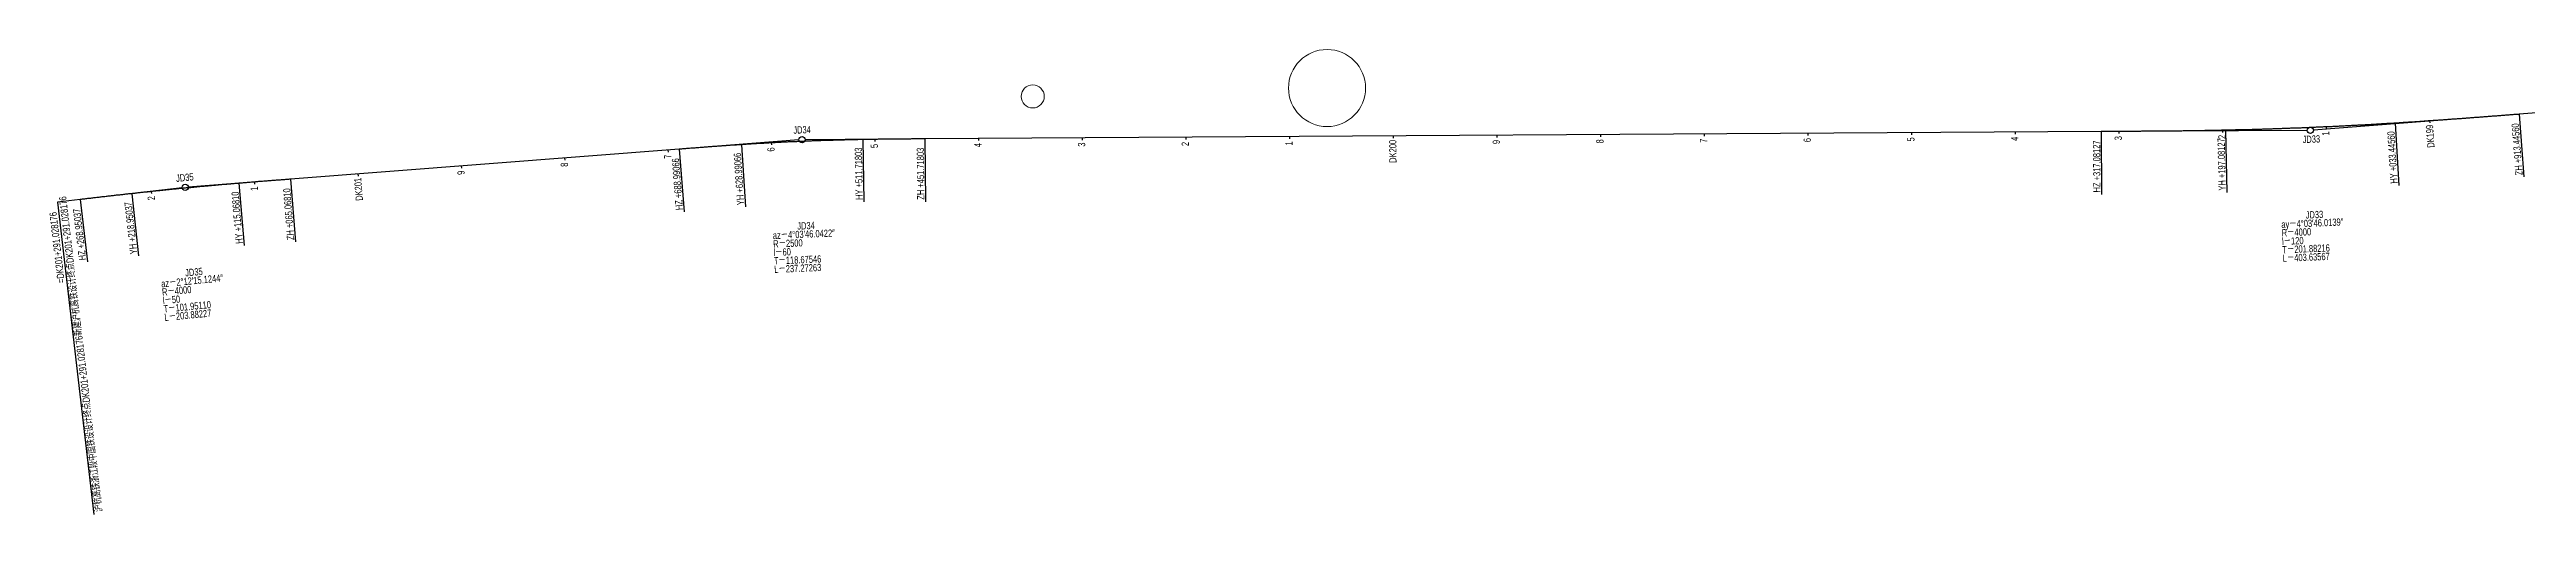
# Model space of a CAD drawing. Header units: millimetres. Extents: x 497834 to 621495, y 3353175 to 3430424.
# Drawn here: x 497834 to 500223, y 3353175 to 3353624 of the extents above; entities that cross this region are included whole.
import ezdxf

# ---------------------------------------------------------------- set-up
doc = ezdxf.new("R2010")
doc.units = ezdxf.units.MM
for name, color, linetype in [('dl6', 7, 'Continuous'), ('房屋圆', 7, 'Continuous'), ('沪乍杭打线-0.0-200.8段-施工系转设计系成果-2000坐标系-左线_中线_交点', 7, 'Continuous'), ('沪乍杭打线-0.0-200.8段-施工系转设计系成果-2000坐标系-左线_五大桩', 7, 'Continuous'), ('沪乍杭打线-0.0-200.8段-施工系转设计系成果-2000坐标系-左线_断链', 7, 'Continuous'), ('沪乍杭打线-0.0-200.8段-施工系转设计系成果-2000坐标系-左线_曲线资料', 7, 'Continuous'), ('沪乍杭打线-0.0-200.8段-施工系转设计系成果-2000坐标系-左线_里程', 7, 'Continuous')]:
    doc.layers.add(name, color=color, linetype=linetype)
doc.styles.add('PM_DL', font='slromans.shx', dxfattribs={"width": 0.75, "bigfont": 'hztxt.shx'})
doc.styles.add('PM_LC', font='slromans.shx', dxfattribs={"width": 0.75, "bigfont": 'hztxt.shx'})
doc.styles.add('PM_QX', font='slromans.shx', dxfattribs={"width": 0.75, "bigfont": 'hztxt.shx'})

msp = doc.modelspace()

# ---------------------------------------------------------------- linework, layer by layer
at = {"layer": 'dl6', "color": 3, "linetype": 'Continuous', "ltscale": 2, "flags": 128}
msp.add_lwpolyline([(500916.8, 3353615.6), (500216.1, 3353561.5), (500215.1, 3353561.4), (500214.1, 3353561.3), (500213.1, 3353561.3), (500212.1, 3353561.2), (500211.1, 3353561.1), (500210.1, 3353561), (500209.1, 3353561), (500208.1, 3353560.9), (500207.1, 3353560.8), (500206.1, 3353560.7), (500205.1, 3353560.7), (500204.1, 3353560.6), (500203.1, 3353560.5), (500202.1, 3353560.4), (500201.1, 3353560.3), (500200.1, 3353560.3), (500199.2, 3353560.2), (500198.2, 3353560.1), (500197.2, 3353560), (500196.2, 3353560), (500195.2, 3353559.9), (500194.2, 3353559.8), (500193.2, 3353559.7), (500192.2, 3353559.7), (500191.2, 3353559.6), (500190.2, 3353559.5), (500189.2, 3353559.4), (500188.2, 3353559.3), (500187.2, 3353559.3), (500186.2, 3353559.2), (500185.2, 3353559.1), (500184.2, 3353559), (500183.2, 3353559), (500182.2, 3353558.9), (500181.2, 3353558.8), (500180.2, 3353558.7), (500179.2, 3353558.7), (500178.2, 3353558.6), (500177.2, 3353558.5), (500176.2, 3353558.4), (500175.2, 3353558.4), (500174.2, 3353558.3), (500173.2, 3353558.2), (500172.2, 3353558.1), (500171.2, 3353558.1), (500170.2, 3353558), (500169.2, 3353557.9), (500168.2, 3353557.8), (500167.2, 3353557.8), (500166.2, 3353557.7), (500165.2, 3353557.6), (500164.3, 3353557.5), (500163.3, 3353557.5), (500162.3, 3353557.4), (500161.3, 3353557.3), (500160.3, 3353557.2), (500159.3, 3353557.2), (500158.3, 3353557.1), (500157.3, 3353557), (500156.3, 3353557), (500155.3, 3353556.9), (500154.3, 3353556.8), (500153.3, 3353556.7), (500152.3, 3353556.7), (500151.3, 3353556.6), (500150.3, 3353556.5), (500149.3, 3353556.4), (500148.3, 3353556.4), (500147.3, 3353556.3), (500146.3, 3353556.2), (500145.3, 3353556.2), (500144.3, 3353556.1), (500143.3, 3353556), (500142.3, 3353555.9), (500141.3, 3353555.9), (500140.3, 3353555.8), (500139.3, 3353555.7), (500138.3, 3353555.7), (500137.3, 3353555.6), (500136.3, 3353555.5), (500135.3, 3353555.4), (500134.3, 3353555.4), (500133.3, 3353555.3), (500132.3, 3353555.2), (500131.3, 3353555.2), (500130.3, 3353555.1), (500129.3, 3353555), (500128.3, 3353555), (500127.3, 3353554.9), (500126.3, 3353554.8), (500125.4, 3353554.7), (500124.4, 3353554.7), (500123.4, 3353554.6), (500122.4, 3353554.5), (500121.4, 3353554.5), (500120.4, 3353554.4), (500119.4, 3353554.3), (500118.4, 3353554.3), (500117.4, 3353554.2), (500116.4, 3353554.1), (500115.4, 3353554.1), (500114.4, 3353554), (500113.4, 3353553.9), (500112.4, 3353553.9), (500111.4, 3353553.8), (500110.4, 3353553.7), (500109.4, 3353553.7), (500108.4, 3353553.6), (500107.4, 3353553.5), (500106.4, 3353553.5), (500105.4, 3353553.4), (500104.4, 3353553.4), (500103.4, 3353553.3), (500102.4, 3353553.2), (500101.4, 3353553.2), (500100.4, 3353553.1), (500099.4, 3353553), (500098.4, 3353553), (500097.4, 3353552.9), (500096.4, 3353552.9, -0.010228), (500095.4, 3353552.8), (500094.4, 3353552.7), (500093.4, 3353552.6), (500092.4, 3353552.6), (500091.4, 3353552.5), (500091.4, 3353552.5), (500090.4, 3353552.5), (500089.4, 3353552.4), (500088.4, 3353552.4), (500087.4, 3353552.3), (500086.4, 3353552.2), (500086.4, 3353552.2), (500085.4, 3353552.2), (500084.4, 3353552.1), (500083.4, 3353552.1), (500082.4, 3353552), (500081.4, 3353551.9), (500081.4, 3353551.9), (500080.4, 3353551.9), (500079.4, 3353551.8), (500078.4, 3353551.8), (500077.4, 3353551.7), (500076.4, 3353551.7), (500076.4, 3353551.7), (500075.5, 3353551.6), (500074.5, 3353551.5), (500073.5, 3353551.5), (500072.5, 3353551.4), (500071.5, 3353551.4), (500071.5, 3353551.4), (500070.5, 3353551.3), (500069.5, 3353551.3), (500068.5, 3353551.2), (500067.5, 3353551.2), (500066.5, 3353551.1), (500066.5, 3353551.1), (500065.5, 3353551), (500064.5, 3353551), (500063.5, 3353550.9), (500062.5, 3353550.9), (500061.5, 3353550.8), (500061.5, 3353550.8), (500060.5, 3353550.8), (500059.5, 3353550.7), (500058.5, 3353550.7), (500057.5, 3353550.6), (500056.5, 3353550.6), (500056.5, 3353550.6), (500055.5, 3353550.5), (500054.5, 3353550.5), (500053.5, 3353550.4), (500052.5, 3353550.4), (500051.5, 3353550.3), (500051.5, 3353550.3), (500050.5, 3353550.3), (500049.5, 3353550.2), (500048.5, 3353550.2), (500047.5, 3353550.1), (500046.5, 3353550.1), (500046.5, 3353550.1), (500045.5, 3353550), (500044.5, 3353550), (500043.5, 3353549.9), (500042.5, 3353549.9), (500041.5, 3353549.8), (500041.5, 3353549.8), (500040.5, 3353549.8), (500039.5, 3353549.7), (500038.5, 3353549.7), (500037.5, 3353549.6), (500036.5, 3353549.6), (500036.5, 3353549.6), (500035.5, 3353549.5), (500034.5, 3353549.5), (500033.5, 3353549.4), (500032.5, 3353549.4), (500031.5, 3353549.3), (500031.5, 3353549.3), (500030.5, 3353549.3), (500029.5, 3353549.3), (500028.5, 3353549.2), (500027.5, 3353549.2), (500026.5, 3353549.1), (500026.5, 3353549.1), (500025.5, 3353549.1), (500024.5, 3353549), (500023.5, 3353549), (500022.5, 3353548.9), (500021.5, 3353548.9), (500021.5, 3353548.9), (500020.5, 3353548.9), (500019.5, 3353548.8), (500018.5, 3353548.8), (500017.5, 3353548.7), (500016.5, 3353548.7), (500016.5, 3353548.7), (500015.5, 3353548.6), (500014.5, 3353548.6), (500013.5, 3353548.6), (500012.5, 3353548.5), (500011.5, 3353548.5), (500011.5, 3353548.5), (500010.5, 3353548.4), (500009.5, 3353548.4), (500008.5, 3353548.4), (500007.5, 3353548.3), (500006.5, 3353548.3), (500006.5, 3353548.3), (500005.5, 3353548.2), (500004.5, 3353548.2), (500003.5, 3353548.2), (500002.5, 3353548.1), (500001.5, 3353548.1), (500001.5, 3353548.1), (500000.5, 3353548), (499999.5, 3353548), (499998.5, 3353548), (499997.5, 3353547.9), (499996.5, 3353547.9), (499996.5, 3353547.9), (499995.5, 3353547.9), (499994.5, 3353547.8), (499993.5, 3353547.8), (499992.5, 3353547.7), (499991.5, 3353547.7), (499991.5, 3353547.7), (499990.5, 3353547.7), (499989.5, 3353547.6), (499988.5, 3353547.6), (499987.5, 3353547.6), (499986.5, 3353547.5), (499986.5, 3353547.5), (499985.5, 3353547.5), (499984.5, 3353547.5), (499983.5, 3353547.4), (499982.5, 3353547.4), (499981.5, 3353547.4), (499981.5, 3353547.4), (499980.5, 3353547.3), (499979.6, 3353547.3), (499978.6, 3353547.3), (499977.6, 3353547.2), (499976.6, 3353547.2), (499976.6, 3353547.2), (499975.6, 3353547.2), (499974.6, 3353547.1), (499973.6, 3353547.1), (499972.6, 3353547.1), (499971.6, 3353547), (499971.6, 3353547), (499970.6, 3353547), (499969.6, 3353547), (499968.6, 3353547), (499967.6, 3353546.9), (499966.6, 3353546.9), (499966.6, 3353546.9), (499965.6, 3353546.9), (499964.6, 3353546.8), (499963.6, 3353546.8), (499962.6, 3353546.8), (499961.6, 3353546.7), (499961.6, 3353546.7), (499960.6, 3353546.7), (499959.6, 3353546.7), (499958.6, 3353546.7), (499957.6, 3353546.6), (499956.6, 3353546.6), (499956.6, 3353546.6), (499955.6, 3353546.6), (499954.6, 3353546.6), (499953.6, 3353546.5), (499952.6, 3353546.5), (499951.6, 3353546.5), (499951.6, 3353546.5), (499950.6, 3353546.4), (499949.6, 3353546.4), (499948.6, 3353546.4), (499947.6, 3353546.4), (499946.6, 3353546.3), (499946.6, 3353546.3), (499945.6, 3353546.3), (499944.6, 3353546.3), (499943.6, 3353546.3), (499942.6, 3353546.3), (499941.6, 3353546.2), (499941.6, 3353546.2), (499940.6, 3353546.2), (499939.6, 3353546.2), (499938.6, 3353546.2), (499937.6, 3353546.1), (499936.6, 3353546.1), (499936.6, 3353546.1), (499935.6, 3353546.1), (499934.6, 3353546.1), (499933.6, 3353546), (499932.9, 3353546), (499931.9, 3353546), (499930.9, 3353546), (499929.9, 3353546), (499928.9, 3353546), (499927.9, 3353545.9), (499926.9, 3353545.9), (499925.9, 3353545.9), (499924.9, 3353545.9), (499923.9, 3353545.9), (499922.9, 3353545.8), (499921.9, 3353545.8), (499920.9, 3353545.8), (499919.9, 3353545.8), (499918.9, 3353545.8), (499917.9, 3353545.7), (499916.9, 3353545.7), (499915.9, 3353545.7), (499914.9, 3353545.7), (499913.9, 3353545.7), (499912.9, 3353545.7), (499911.9, 3353545.6), (499910.9, 3353545.6), (499909.9, 3353545.6), (499908.9, 3353545.6), (499907.9, 3353545.6), (499906.9, 3353545.6), (499905.9, 3353545.5), (499904.9, 3353545.5), (499903.9, 3353545.5), (499902.9, 3353545.5), (499901.9, 3353545.5), (499900.9, 3353545.5), (499899.9, 3353545.5), (499898.9, 3353545.4), (499897.9, 3353545.4), (499896.9, 3353545.4), (499895.9, 3353545.4), (499894.9, 3353545.4), (499893.9, 3353545.4), (499892.9, 3353545.4), (499891.9, 3353545.4), (499890.9, 3353545.3), (499889.9, 3353545.3), (499888.9, 3353545.3), (499887.9, 3353545.3), (499886.9, 3353545.3), (499885.9, 3353545.3), (499884.9, 3353545.3), (499883.9, 3353545.3), (499882.9, 3353545.2), (499881.9, 3353545.2), (499880.9, 3353545.2), (499879.9, 3353545.2), (499878.9, 3353545.2), (499877.9, 3353545.2), (499876.9, 3353545.2), (499875.9, 3353545.2), (499874.9, 3353545.2), (499873.9, 3353545.1), (499872.9, 3353545.1), (499871.9, 3353545.1), (499870.9, 3353545.1), (499869.9, 3353545.1), (499868.9, 3353545.1), (499867.9, 3353545.1), (499866.9, 3353545.1), (499865.9, 3353545.1), (499864.9, 3353545.1), (499863.9, 3353545.1), (499862.9, 3353545), (499861.9, 3353545), (499860.9, 3353545), (499859.9, 3353545), (499858.9, 3353545), (499857.9, 3353545), (499856.9, 3353545), (499855.9, 3353545), (499854.9, 3353545), (499853.9, 3353545), (499852.9, 3353545), (499851.9, 3353545), (499850.9, 3353544.9), (499849.9, 3353544.9), (499848.9, 3353544.9), (499847.9, 3353544.9), (499846.9, 3353544.9), (499845.9, 3353544.9), (499844.9, 3353544.9), (499843.9, 3353544.9), (499842.9, 3353544.9), (499841.9, 3353544.9), (499840.9, 3353544.9), (499839.9, 3353544.9), (499838.9, 3353544.9), (499837.9, 3353544.9), (499836.9, 3353544.8), (499835.9, 3353544.8), (499834.9, 3353544.8), (499833.9, 3353544.8), (499832.9, 3353544.8), (499831.9, 3353544.8), (499830.9, 3353544.8), (499829.9, 3353544.8), (499828.9, 3353544.8), (499827.9, 3353544.8), (499826.9, 3353544.8), (499825.9, 3353544.8), (499824.9, 3353544.8), (499823.9, 3353544.8), (499822.9, 3353544.8), (499821.9, 3353544.7), (499820.9, 3353544.7), (499819.9, 3353544.7), (499818.9, 3353544.7), (499817.9, 3353544.7), (499816.9, 3353544.7), (499815.9, 3353544.7), (499814.9, 3353544.7), (499813.9, 3353544.7), (499812.9, 3353544.7), (498678.3, 3353537.6), (498677.3, 3353537.6), (498676.3, 3353537.6), (498675.3, 3353537.6), (498674.3, 3353537.6), (498673.3, 3353537.6), (498672.3, 3353537.6), (498671.3, 3353537.6), (498670.3, 3353537.6), (498669.3, 3353537.6), (498668.3, 3353537.6), (498667.3, 3353537.6), (498666.3, 3353537.6), (498665.3, 3353537.6), (498664.3, 3353537.5), (498663.3, 3353537.5), (498662.3, 3353537.5), (498661.3, 3353537.5), (498660.3, 3353537.5), (498659.3, 3353537.5), (498658.3, 3353537.5), (498657.3, 3353537.5), (498656.3, 3353537.5), (498655.3, 3353537.5), (498654.3, 3353537.5), (498653.3, 3353537.5), (498652.3, 3353537.5), (498651.3, 3353537.4), (498650.3, 3353537.4), (498649.3, 3353537.4), (498648.3, 3353537.4), (498647.3, 3353537.4), (498646.3, 3353537.4), (498645.3, 3353537.4), (498644.3, 3353537.4), (498643.3, 3353537.4), (498642.3, 3353537.4), (498641.3, 3353537.4), (498640.3, 3353537.3), (498639.3, 3353537.3), (498638.3, 3353537.3), (498637.3, 3353537.3), (498636.3, 3353537.3), (498635.3, 3353537.3), (498634.3, 3353537.3), (498633.3, 3353537.3), (498632.3, 3353537.2), (498631.3, 3353537.2), (498630.3, 3353537.2), (498629.3, 3353537.2), (498628.3, 3353537.2), (498627.3, 3353537.2), (498626.3, 3353537.2), (498625.3, 3353537.1), (498624.3, 3353537.1), (498623.3, 3353537.1), (498622.3, 3353537.1), (498621.3, 3353537.1), (498620.3, 3353537.1), (498619.3, 3353537), (498618.3, 3353537, 0.011728), (498617.3, 3353537), (498616.3, 3353537), (498615.3, 3353537), (498614.3, 3353537), (498613.3, 3353536.9), (498613.3, 3353536.9), (498612.3, 3353536.9), (498611.3, 3353536.9), (498610.3, 3353536.9), (498609.3, 3353536.8), (498608.3, 3353536.8), (498608.3, 3353536.8), (498607.3, 3353536.8), (498606.3, 3353536.8), (498605.3, 3353536.8), (498604.3, 3353536.7), (498603.3, 3353536.7), (498603.3, 3353536.7), (498602.3, 3353536.7), (498601.3, 3353536.7), (498600.3, 3353536.6), (498599.3, 3353536.6), (498598.3, 3353536.6), (498598.3, 3353536.6), (498597.3, 3353536.6), (498596.3, 3353536.5), (498595.3, 3353536.5), (498594.3, 3353536.5), (498593.3, 3353536.4), (498593.3, 3353536.4), (498592.3, 3353536.4), (498591.3, 3353536.4), (498590.3, 3353536.4), (498589.3, 3353536.3), (498588.3, 3353536.3), (498588.3, 3353536.3), (498587.4, 3353536.3), (498586.4, 3353536.2), (498585.4, 3353536.2), (498584.4, 3353536.2), (498583.4, 3353536.1), (498583.4, 3353536.1), (498582.4, 3353536.1), (498581.4, 3353536.1), (498580.4, 3353536), (498579.4, 3353536), (498578.4, 3353536), (498578.4, 3353536), (498577.4, 3353535.9), (498576.4, 3353535.9), (498575.4, 3353535.9), (498574.4, 3353535.8), (498573.4, 3353535.8), (498573.4, 3353535.8), (498572.4, 3353535.8), (498571.4, 3353535.7), (498570.4, 3353535.7), (498569.4, 3353535.7), (498568.4, 3353535.6), (498568.4, 3353535.6), (498567.4, 3353535.6), (498566.4, 3353535.5), (498565.4, 3353535.5), (498564.4, 3353535.5), (498563.4, 3353535.4), (498563.4, 3353535.4), (498562.4, 3353535.4), (498561.4, 3353535.3), (498560.4, 3353535.3), (498559.4, 3353535.3), (498558.4, 3353535.2), (498558.4, 3353535.2), (498557.4, 3353535.2), (498556.4, 3353535.1), (498555.4, 3353535.1), (498554.4, 3353535), (498553.4, 3353535), (498553.4, 3353535), (498552.4, 3353535), (498551.4, 3353534.9), (498550.4, 3353534.9), (498549.4, 3353534.8), (498548.4, 3353534.8), (498548.4, 3353534.8), (498547.4, 3353534.7), (498546.4, 3353534.7), (498545.4, 3353534.6), (498544.4, 3353534.6), (498543.4, 3353534.5), (498543.4, 3353534.5), (498542.4, 3353534.5), (498541.4, 3353534.4), (498540.4, 3353534.4), (498539.4, 3353534.3), (498538.4, 3353534.3), (498538.4, 3353534.3), (498537.4, 3353534.2), (498536.4, 3353534.2), (498535.4, 3353534.1), (498534.4, 3353534.1), (498533.4, 3353534), (498533.4, 3353534), (498532.4, 3353534), (498531.4, 3353533.9), (498530.4, 3353533.9), (498529.4, 3353533.8), (498528.4, 3353533.8), (498528.4, 3353533.8), (498527.4, 3353533.7), (498526.4, 3353533.7), (498525.4, 3353533.6), (498524.4, 3353533.5), (498523.4, 3353533.5), (498523.4, 3353533.5), (498522.4, 3353533.4), (498521.4, 3353533.4), (498520.4, 3353533.3), (498519.4, 3353533.3), (498518.4, 3353533.2), (498518.4, 3353533.2), (498517.4, 3353533.1), (498516.4, 3353533.1), (498515.4, 3353533), (498514.4, 3353533), (498513.4, 3353532.9), (498513.4, 3353532.9), (498512.4, 3353532.8), (498511.4, 3353532.8), (498510.4, 3353532.7), (498509.4, 3353532.7), (498508.4, 3353532.6), (498508.4, 3353532.6), (498507.4, 3353532.5), (498506.4, 3353532.5), (498505.4, 3353532.4), (498504.4, 3353532.4), (498503.4, 3353532.3), (498503.4, 3353532.3), (498502.5, 3353532.2), (498501.5, 3353532.2), (498501.2, 3353532.1), (498500.2, 3353532.1), (498499.2, 3353532), (498498.2, 3353531.9), (498497.2, 3353531.9), (498496.2, 3353531.8), (498495.2, 3353531.7), (498494.2, 3353531.7), (498493.2, 3353531.6), (498492.2, 3353531.5), (498491.2, 3353531.5), (498490.2, 3353531.4), (498489.2, 3353531.3), (498488.2, 3353531.3), (498487.2, 3353531.2), (498486.2, 3353531.1), (498485.2, 3353531.1), (498484.2, 3353531), (498483.2, 3353530.9), (498482.2, 3353530.8), (498481.2, 3353530.8), (498480.2, 3353530.7), (498479.2, 3353530.6), (498478.2, 3353530.6), (498477.2, 3353530.5), (498476.2, 3353530.4), (498475.2, 3353530.3), (498474.2, 3353530.3), (498473.2, 3353530.2), (498472.3, 3353530.1), (498471.3, 3353530), (498470.3, 3353530), (498469.3, 3353529.9), (498468.3, 3353529.8), (498467.3, 3353529.7), (498466.3, 3353529.7), (498465.3, 3353529.6), (498464.3, 3353529.5), (498463.3, 3353529.4), (498462.3, 3353529.4), (498461.3, 3353529.3), (498460.3, 3353529.2), (498459.3, 3353529.1), (498458.3, 3353529.1), (498457.3, 3353529), (498456.3, 3353528.9), (498455.3, 3353528.8), (498454.3, 3353528.8), (498453.3, 3353528.7), (498452.3, 3353528.6), (498451.3, 3353528.5), (498450.3, 3353528.5), (498449.3, 3353528.4), (498448.3, 3353528.3), (498447.3, 3353528.2), (498446.3, 3353528.1), (498445.3, 3353528.1), (498444.3, 3353528), (498443.3, 3353527.9), (498442.3, 3353527.8), (498441.3, 3353527.8), (498066.3, 3353498.8), (498065.3, 3353498.7), (498064.3, 3353498.6), (498063.3, 3353498.5), (498062.4, 3353498.5), (498061.4, 3353498.4), (498060.4, 3353498.3), (498059.4, 3353498.2), (498058.4, 3353498.2), (498057.4, 3353498.1), (498056.4, 3353498), (498055.4, 3353497.9), (498054.4, 3353497.9), (498053.4, 3353497.8), (498052.4, 3353497.7), (498051.4, 3353497.6), (498050.4, 3353497.5), (498049.4, 3353497.5), (498048.4, 3353497.4), (498047.4, 3353497.3), (498046.4, 3353497.2), (498045.4, 3353497.2), (498044.4, 3353497.1), (498043.4, 3353497), (498042.4, 3353496.9), (498041.4, 3353496.8), (498040.4, 3353496.8), (498039.4, 3353496.7), (498038.4, 3353496.6), (498037.4, 3353496.5), (498036.4, 3353496.4), (498035.4, 3353496.4), (498034.4, 3353496.3), (498033.4, 3353496.2), (498032.4, 3353496.1), (498031.4, 3353496), (498030.5, 3353496), (498029.5, 3353495.9), (498028.5, 3353495.8), (498027.5, 3353495.7), (498026.5, 3353495.6), (498025.5, 3353495.6), (498024.5, 3353495.5), (498023.5, 3353495.4), (498022.5, 3353495.3), (498021.5, 3353495.2), (498020.5, 3353495.2), (498019.5, 3353495.1), (498018.5, 3353495), (498017.5, 3353494.9), (498016.5, 3353494.8, 0.006493), (498015.5, 3353494.7), (498014.5, 3353494.7), (498013.5, 3353494.6), (498012.5, 3353494.5), (498011.5, 3353494.4), (498011.5, 3353494.4), (498010.5, 3353494.3), (498009.5, 3353494.2), (498008.5, 3353494.1), (498007.5, 3353494.1), (498006.5, 3353494), (498006.5, 3353494), (498005.5, 3353493.9), (498004.5, 3353493.8), (498003.5, 3353493.7), (498002.5, 3353493.6), (498001.6, 3353493.5), (498001.6, 3353493.5), (498000.6, 3353493.5), (497999.6, 3353493.4), (497998.6, 3353493.3), (497997.6, 3353493.2), (497996.6, 3353493.1), (497996.6, 3353493.1), (497995.6, 3353493), (497994.6, 3353492.9), (497993.6, 3353492.8), (497992.6, 3353492.8), (497991.6, 3353492.7), (497991.6, 3353492.7), (497990.6, 3353492.6), (497989.6, 3353492.5), (497988.6, 3353492.4), (497987.6, 3353492.3), (497986.6, 3353492.2), (497986.6, 3353492.2), (497985.6, 3353492.1), (497984.6, 3353492), (497983.6, 3353491.9), (497982.6, 3353491.8), (497981.6, 3353491.8), (497981.6, 3353491.8), (497980.6, 3353491.7), (497979.6, 3353491.6), (497978.6, 3353491.5), (497977.6, 3353491.4), (497976.7, 3353491.3), (497976.7, 3353491.3), (497975.7, 3353491.2), (497974.7, 3353491.1), (497973.7, 3353491), (497972.7, 3353490.9), (497971.7, 3353490.8), (497971.7, 3353490.8), (497970.7, 3353490.7), (497969.7, 3353490.6), (497968.7, 3353490.5), (497967.7, 3353490.4), (497966.7, 3353490.3), (497966.7, 3353490.3), (497965.7, 3353490.3), (497964.7, 3353490.2), (497963.7, 3353490.1), (497962.7, 3353490), (497961.7, 3353489.9), (497961.7, 3353489.9), (497960.7, 3353489.8), (497959.7, 3353489.7), (497958.7, 3353489.6), (497957.7, 3353489.5), (497956.7, 3353489.4), (497956.7, 3353489.4), (497955.7, 3353489.3), (497954.8, 3353489.2), (497953.8, 3353489.1), (497952.8, 3353489), (497951.8, 3353488.9), (497951.8, 3353488.9), (497950.8, 3353488.8), (497949.8, 3353488.7), (497948.8, 3353488.6), (497947.8, 3353488.5), (497946.8, 3353488.4), (497946.8, 3353488.4), (497945.8, 3353488.3), (497944.8, 3353488.2), (497943.8, 3353488.1), (497942.8, 3353488), (497941.8, 3353487.9), (497941.8, 3353487.9), (497940.8, 3353487.8), (497939.8, 3353487.7), (497938.8, 3353487.6), (497937.8, 3353487.5), (497936.8, 3353487.4), (497936.8, 3353487.4), (497935.9, 3353487.3), (497934.9, 3353487.2), (497933.9, 3353487.1), (497932.9, 3353486.9), (497931.9, 3353486.8), (497931.9, 3353486.8), (497930.9, 3353486.7), (497929.9, 3353486.6), (497928.9, 3353486.5), (497927.9, 3353486.4), (497926.9, 3353486.3), (497926.9, 3353486.3), (497925.9, 3353486.2), (497924.9, 3353486.1), (497923.9, 3353486), (497922.9, 3353485.9), (497921.9, 3353485.8), (497921.9, 3353485.8), (497920.9, 3353485.7), (497919.9, 3353485.6), (497918.9, 3353485.5), (497918, 3353485.4), (497917, 3353485.3), (497917, 3353485.3), (497916, 3353485.1), (497915, 3353485), (497914, 3353484.9), (497913.1, 3353484.8), (497912.1, 3353484.7), (497911.1, 3353484.6), (497910.1, 3353484.5), (497909.1, 3353484.4), (497908.1, 3353484.3), (497907.1, 3353484.2), (497906.1, 3353484.1), (497905.1, 3353483.9), (497904.2, 3353483.8), (497903.2, 3353483.7), (497902.2, 3353483.6), (497901.2, 3353483.5), (497900.2, 3353483.4), (497899.2, 3353483.3), (497898.2, 3353483.2), (497897.2, 3353483.1), (497896.2, 3353482.9), (497895.2, 3353482.8), (497894.2, 3353482.7), (497893.2, 3353482.6), (497892.2, 3353482.5), (497891.2, 3353482.4), (497890.2, 3353482.3), (497889.2, 3353482.1), (497888.3, 3353482), (497887.3, 3353481.9), (497886.3, 3353481.8), (497885.3, 3353481.7), (497884.3, 3353481.6), (497883.3, 3353481.5), (497882.3, 3353481.4), (497881.3, 3353481.2), (497880.3, 3353481.1), (497879.3, 3353481), (497878.3, 3353480.9), (497877.3, 3353480.8), (497876.3, 3353480.7), (497875.3, 3353480.5), (497874.3, 3353480.4), (497873.4, 3353480.3), (497872.4, 3353480.2), (497871.4, 3353480.1), (497870.4, 3353480), (497869.4, 3353479.9), (497868.4, 3353479.7), (497867.4, 3353479.6), (497866.4, 3353479.5), (497865.4, 3353479.4), (497864.4, 3353479.3), (497863.4, 3353479.2), (497841.5, 3353476.6)], format="xyb", dxfattribs=at)
at = {"layer": '房屋圆', "lineweight": 0}
for centre, radius in [((499066.2, 3353586.8), 37.2), ((498782.3, 3353578.7), 11.1)]:
    msp.add_circle(centre, radius, dxfattribs=at)
at = {"layer": '沪乍杭打线-0.0-200.8段-施工系转设计系成果-2000坐标系-左线_中线_交点', "color": 6, "linetype": 'Continuous', "ltscale": 2}
for p, q in [((500216.1, 3353561.5), (500017.8, 3353546.2)), ((498556.7, 3353536.7), (498441.3, 3353527.8)), ((498678.3, 3353537.6), (498562.7, 3353536.9)), ((500011.8, 3353545.9), (499812.9, 3353544.7)), ((497961.7, 3353490.6), (497863.4, 3353479.2)), ((498066.3, 3353498.8), (497967.7, 3353491.2))]:
    msp.add_line(p, q, dxfattribs=at)
for centre in [(498559.7, 3353536.9), (500014.8, 3353545.9), (497964.7, 3353490.9)]:
    msp.add_circle(centre, 3, dxfattribs=at)
at = {"layer": '沪乍杭打线-0.0-200.8段-施工系转设计系成果-2000坐标系-左线_五大桩', "color": 5, "linetype": 'Continuous', "ltscale": 2}
for p, q in [((500096.4, 3353552.9), (500100.2, 3353492.7)), ((500216.1, 3353561.5), (500220.8, 3353501)), ((498441.3, 3353527.8), (498446, 3353467.3)), ((498501.2, 3353532.1), (498505.1, 3353472)), ((498618.3, 3353537), (498619.4, 3353476.8)), ((498678.3, 3353537.6), (498678.7, 3353477)), ((499812.9, 3353544.7), (499813.3, 3353484)), ((499932.9, 3353546), (499934.2, 3353485.8)), ((497913.1, 3353484.8), (497919.7, 3353424.9)), ((498016.5, 3353494.8), (498021.5, 3353434.8)), ((498066.3, 3353498.8), (498071, 3353438.3)), ((497863.4, 3353479.2), (497870.4, 3353418.9))]:
    msp.add_line(p, q, dxfattribs=at)
at = {"layer": '沪乍杭打线-0.0-200.8段-施工系转设计系成果-2000坐标系-左线_断链', "color": 1, "linetype": 'Continuous', "ltscale": 2}
msp.add_line((497841.5, 3353476.6), (497876.5, 3353175), dxfattribs=at)
at = {"layer": '沪乍杭打线-0.0-200.8段-施工系转设计系成果-2000坐标系-左线_里程', "color": 5, "linetype": 'Continuous', "ltscale": 2}
for p, q in [((500129.8, 3353555.1), (500129.9, 3353553.1)), ((498530.1, 3353533.9), (498530.2, 3353531.9)), ((498630.1, 3353537.2), (498630.1, 3353535.2)), ((498730.1, 3353538), (498730.1, 3353536)), ((498830.1, 3353538.6), (498830.1, 3353536.6)), ((498930, 3353539.2), (498930.1, 3353537.2)), ((499030, 3353539.8), (499030.1, 3353537.8)), ((499130, 3353540.4), (499130.1, 3353538.4)), ((499230, 3353541.1), (499230.1, 3353539.1)), ((499330, 3353541.7), (499330, 3353539.7)), ((499430, 3353542.3), (499430, 3353540.3)), ((499530, 3353542.9), (499530, 3353540.9)), ((499630, 3353543.6), (499630, 3353541.6)), ((499730, 3353544.2), (499730, 3353542.2)), ((499830, 3353544.8), (499830, 3353542.8)), ((499930, 3353546), (499930.1, 3353544)), ((500030, 3353549.3), (500030, 3353547.3)), ((498131.2, 3353503.8), (498131.4, 3353501.8)), ((498230.9, 3353511.5), (498231.1, 3353509.5)), ((498330.6, 3353519.2), (498330.8, 3353517.2)), ((498430.4, 3353526.9), (498430.5, 3353524.9)), ((497931.9, 3353486.9), (497932.2, 3353484.9)), ((498031.5, 3353496.1), (498031.7, 3353494.1))]:
    msp.add_line(p, q, dxfattribs=at)

# ---------------------------------------------------------------- texts
at = {"layer": '沪乍杭打线-0.0-200.8段-施工系转设计系成果-2000坐标系-左线_中线_交点', "color": 5, "style": 'PM_QX', "width": 0.75}
for s, rotation, p in [('JD34', 2.3875, (498551.5, 3353542.6)), ('JD33', 2.3874, (500007.4, 3353533.6)), ('JD35', 5.521, (497956.2, 3353496.1))]:
    msp.add_text(s, height=7, rotation=rotation, dxfattribs=at).set_placement(p)
at = {"layer": '沪乍杭打线-0.0-200.8段-施工系转设计系成果-2000坐标系-左线_五大桩', "color": 5, "style": 'PM_QX', "width": 0.75}
for s, rotation, p in [('HY +511.71803', 91.0436, (498618.4, 3353478.8)), ('HZ +317.08127', 90.356, (499812.3, 3353486)), ('YH +197.08127', 91.2155, (499933.2, 3353487.8)), ('HY +033.44560', 93.5594, (500099, 3353494.7)), ('ZH +913.44560', 94.4188, (500219.6, 3353502.9)), ('HZ +688.99066', 94.4189, (498444.9, 3353469.2)), ('YH +628.99066', 93.7313, (498504, 3353474)), ('ZH +451.71803', 90.356, (498677.7, 3353479)), ('HY +115.06810', 94.777, (498020.4, 3353436.7)), ('ZH +065.06810', 94.4189, (498069.9, 3353440.2)), ('HZ +268.95037', 96.6231, (497869.2, 3353420.8)), ('YH +218.95037', 96.265, (497918.5, 3353426.8))]:
    msp.add_text(s, height=7, rotation=rotation, dxfattribs=at).set_placement(p)
at = {"layer": '沪乍杭打线-0.0-200.8段-施工系转设计系成果-2000坐标系-左线_断链', "color": 1, "style": 'PM_DL', "width": 0.75}
for s, p in [('=DK201+291.028176', (497848.5, 3353398.9)), ('沪杭高铁浙江段中国铁设设计终点DK201+291.028176新建沪杭高铁设计终点DK201+291.028176', (497885.2, 3353178))]:
    msp.add_text(s, height=7, rotation=96.6231, dxfattribs=at).set_placement(p)
at = {"layer": '沪乍杭打线-0.0-200.8段-施工系转设计系成果-2000坐标系-左线_曲线资料', "color": 5, "style": 'PM_QX', "width": 0.75}
for s, rotation, p in [('JD34', 2.3875, (498555.3, 3353450)), ('JD33', 2.3874, (500010.4, 3353460.7)), ('JD35', 5.521, (497965, 3353404.8))]:
    msp.add_text(s, height=7, rotation=rotation, dxfattribs=at).set_placement(p)
at = {"layer": '沪乍杭打线-0.0-200.8段-施工系转设计系成果-2000坐标系-左线_曲线资料', "color": 5, "char_height": 7, "attachment_point": 1, "line_spacing_factor": 0.7, "style": 'PM_QX'}
for s, insert, rotation in [('\\W0.750000;ay－4°03′46.0139″\\PR－4000\\Pl－120\\PT－201.88216\\PL－403.63567', (499986.6, 3353458.6), 2.3874), ('\\W0.750000;az－4°03′46.0422″\\PR－2500\\Pl－60\\PT－118.67546\\PL－237.27263', (498531.4, 3353447.9), 2.3875), ('\\W0.750000;az－2°12′15.1244″\\PR－4000\\Pl－50\\PT－101.95110\\PL－203.88227', (497941.2, 3353401.3), 5.521)]:
    msp.add_mtext(s, dxfattribs=dict(at, insert=insert, rotation=rotation))
at = {"layer": '沪乍杭打线-0.0-200.8段-施工系转设计系成果-2000坐标系-左线_里程', "color": 2, "style": 'PM_LC', "width": 0.75}
for s, rotation, p in [('6', 93.0669, (498533.4, 3353525.6)), ('5', 90.8013, (498633, 3353528.9)), ('4', 90.356, (498732.9, 3353529.6)), ('3', 90.356, (498832.9, 3353530.2)), ('2', 90.356, (498932.9, 3353530.8)), ('1', 90.356, (499032.9, 3353531.4)), ('DK200', 90.356, (499133.2, 3353514.6)), ('9', 90.356, (499232.9, 3353532.7)), ('8', 90.356, (499332.9, 3353533.3)), ('7', 90.356, (499432.9, 3353533.9)), ('6', 90.356, (499532.9, 3353534.5)), ('5', 90.356, (499632.9, 3353535.2)), ('4', 90.356, (499732.9, 3353535.8)), ('3', 90.3735, (499832.9, 3353536.4)), ('2', 91.1742, (499933, 3353537.6)), ('1', 92.6061, (500033.1, 3353541)), ('DK199', 93.9717, (500134.6, 3353529.4)), ('9', 94.4189, (498234.4, 3353503.3)), ('8', 94.4189, (498334.1, 3353511)), ('7', 94.4189, (498433.8, 3353518.8)), ('2', 95.9935, (497935.6, 3353478.8)), ('1', 94.5936, (498035, 3353487.9)), ('DK201', 94.4189, (498136.2, 3353478.2))]:
    msp.add_text(s, height=7, rotation=rotation, dxfattribs=at).set_placement(p)

doc.saveas('drawing.dxf')
